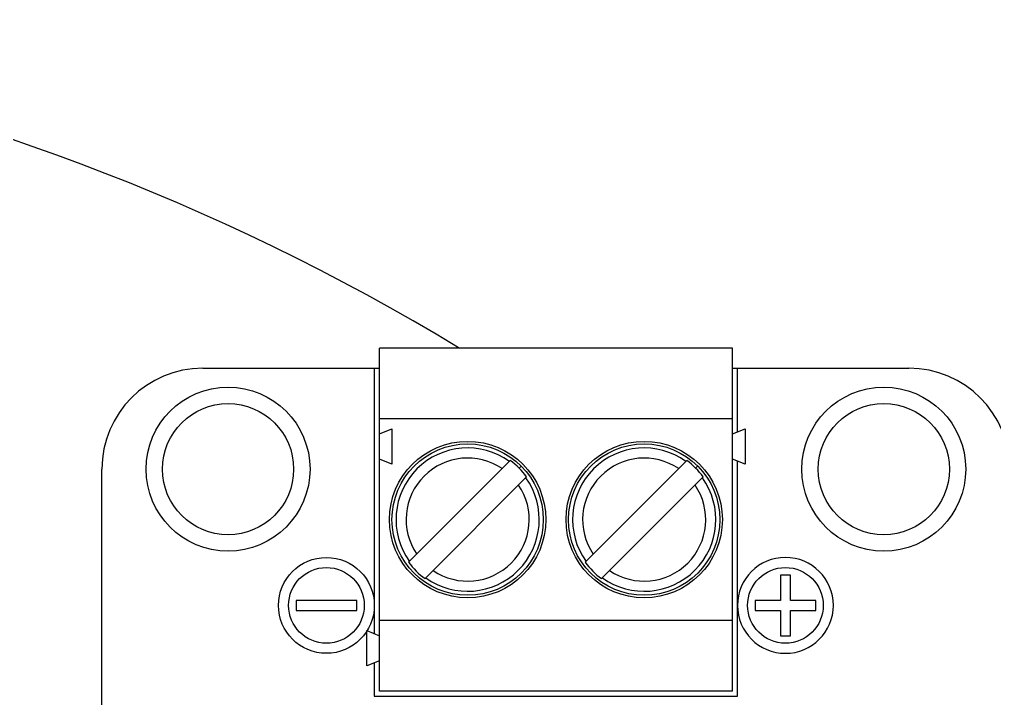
# Model space of a CAD drawing. Header units: millimetres. Extents: x -45 to 54, y -60 to 45.
# Drawn here: x 14.6 to 33.93, y 31.55 to 45 of the extents above; entities that cross this region are included whole.
import ezdxf

# ---------------------------------------------------------------- set-up
doc = ezdxf.new("R2010")
doc.units = ezdxf.units.MM

msp = doc.modelspace()

# ---------------------------------------------------------------- linework, layer by layer
at = {"color": 7, "linetype": 'Continuous', "lineweight": 25}
for p, q in [((28.73, 38.49), (21.73, 38.49)), ((21.73, 31.69), (21.73, 38.49)), ((28.73, 31.69), (28.73, 38.49)), ((18.23, 38.09), (21.73, 38.09)), ((21.63, 38.09), (21.63, 32.83)), ((28.73, 38.09), (32.23, 38.09)), ((28.83, 36.83), (28.83, 38.09)), ((28.73, 37.09), (21.73, 37.09)), ((21.73, 36.79), (21.98, 36.89)), ((21.98, 36.89), (21.98, 36.19)), ((28.73, 36.79), (28.98, 36.89)), ((28.98, 36.89), (28.98, 36.19)), ((21.98, 36.19), (21.73, 36.29)), ((24.324, 36.26), (22.31, 34.245)), ((24.54, 36.15), (24.5, 36.11)), ((27.824, 36.26), (25.81, 34.245)), ((28.04, 36.15), (28, 36.11)), ((28.98, 36.19), (28.73, 36.29)), ((28.83, 31.59), (28.83, 36.25)), ((16.23, 21.09), (16.23, 36.09)), ((24.65, 35.935), (22.635, 33.92)), ((28.15, 35.935), (26.135, 33.92)), ((29.68, 33.99), (29.68, 33.49)), ((29.88, 33.99), (29.68, 33.99)), ((29.88, 33.49), (29.88, 33.99)), ((20.08, 33.49), (20.08, 33.29)), ((21.28, 33.49), (20.08, 33.49)), ((21.28, 33.29), (21.28, 33.49)), ((29.18, 33.49), (29.18, 33.29)), ((29.68, 33.49), (29.18, 33.49)), ((30.38, 33.49), (29.88, 33.49)), ((30.38, 33.29), (30.38, 33.49)), ((20.08, 33.29), (21.28, 33.29)), ((29.18, 33.29), (29.68, 33.29)), ((29.68, 33.29), (29.68, 32.79)), ((29.88, 33.29), (30.38, 33.29)), ((29.88, 32.79), (29.88, 33.29)), ((28.73, 33.09), (21.73, 33.09)), ((21.48, 32.19), (21.48, 32.89)), ((21.48, 32.89), (21.73, 32.79)), ((29.68, 32.79), (29.88, 32.79)), ((21.73, 32.29), (21.48, 32.19)), ((21.63, 32.25), (21.63, 31.59)), ((21.63, 31.59), (28.83, 31.59)), ((28.73, 31.69), (21.73, 31.69))]:
    msp.add_line(p, q, dxfattribs=at)
for centre, radius in [((18.73, 36.09), 1.625), ((31.73, 36.09), 1.625), ((18.73, 36.09), 1.3), ((31.73, 36.09), 1.3), ((23.48, 35.09), 1.55), ((23.48, 35.09), 1.5), ((26.98, 35.09), 1.55), ((26.98, 35.09), 1.5), ((20.68, 33.39), 0.95), ((20.68, 33.39), 0.75), ((29.78, 33.39), 0.75)]:
    msp.add_circle(centre, radius, dxfattribs=at)
for centre, radius, start, end in [((0, 0), 45, 58.796, 306.9542), ((18.23, 36.09), 2, 90, 180), ((32.23, 36.09), 2, 0, 90), ((23.48, 35.09), 1.42, 54.3231, 215.6769), ((26.98, 35.09), 1.42, 54.3231, 215.6769), ((23.48, 35.09), 1.22, 55.8622, 214.1378), ((23.48, 35.09), 1.443, 35.8293, 54.1707), ((26.98, 35.09), 1.22, 55.8622, 214.1378), ((26.98, 35.09), 1.443, 35.8293, 54.1707), ((23.48, 35.09), 1.42, 234.3231, 35.6769), ((23.48, 35.09), 1.22, 235.8622, 34.1378), ((26.98, 35.09), 1.42, 234.3231, 35.6769), ((26.98, 35.09), 1.22, 235.8622, 34.1378), ((23.48, 35.09), 1.443, 215.8293, 234.1707), ((26.98, 35.09), 1.443, 215.8293, 234.1707), ((29.78, 33.39), 0.95, 0, 180), ((29.78, 33.39), 0.95, 180, 0)]:
    msp.add_arc(centre, radius, start, end, dxfattribs=at)

doc.saveas('drawing.dxf')
